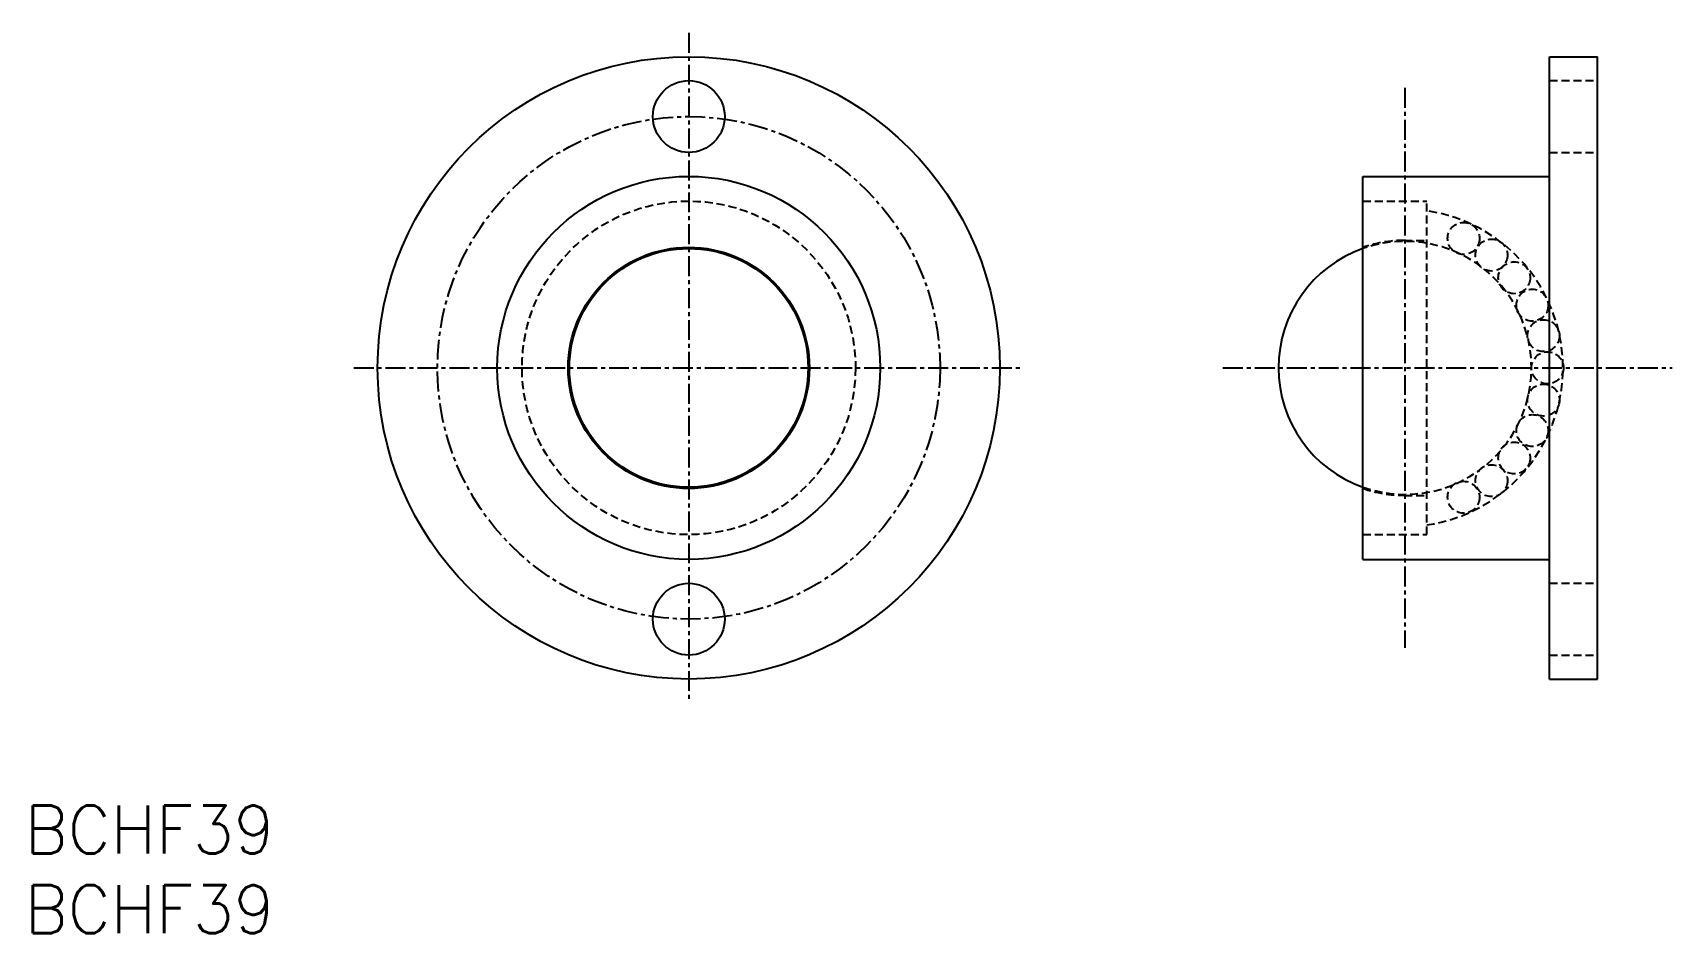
# Model space of a CAD drawing. Extents: x 48 to 150, y 35 to 91.
import ezdxf
from ezdxf.enums import TextEntityAlignment as Align

# ---------------------------------------------------------------- set-up
doc = ezdxf.new("R2010")
doc.units = 0
doc.linetypes.add('CENTER', pattern=[2, 1.25, -0.25, 0.25, -0.25])
doc.linetypes.add('DASHED', pattern=[0.75, 0.5, -0.25])
doc.layers.get('0').update_dxf_attribs({"linetype": 'CONTINUOUS'})
doc.layers.add('CENTER', color=1, linetype='CENTER')
doc.styles.get("Standard").update_dxf_attribs({"font": 'txt.shx', "bigfont": 'extfont.shx'})

msp = doc.modelspace()

# ---------------------------------------------------------------- linework, layer by layer
at = {"color": 7, "linetype": 'CONTINUOUS'}
for p, q in [((142.74, 50.75), (142.74, 89.75)), ((142.74, 89.75), (145.74, 89.75)), ((145.74, 50.75), (145.74, 89.75)), ((131.04, 82.25), (142.74, 82.25)), ((131.04, 58.25), (131.04, 82.25)), ((131.04, 58.25), (142.74, 58.25)), ((142.74, 50.75), (145.74, 50.75))]:
    msp.add_line(p, q, dxfattribs=at)
at = {"color": 3, "linetype": 'DASHED'}
for p, q in [((142.74, 88.25), (145.74, 88.25)), ((142.74, 83.75), (145.74, 83.75)), ((131.04, 80.7), (135.04, 80.7)), ((135.04, 59.8), (135.04, 80.7)), ((133.64, 78.24), (135.04, 78.24)), ((133.64, 62.26), (135.04, 62.26)), ((131.04, 59.8), (135.04, 59.8)), ((142.74, 56.75), (145.74, 56.75)), ((142.74, 52.25), (145.74, 52.25))]:
    msp.add_line(p, q, dxfattribs=at)
at = {"color": 7, "linetype": 'CONTINUOUS'}
for centre, radius in [((88.79, 70.25), 19.5), ((88.79, 86), 2.25), ((88.79, 70.25), 12), ((88.79, 70.25), 7.56), ((88.79, 70.25), 7.48), ((88.79, 54.5), 2.25)]:
    msp.add_circle(centre, radius, dxfattribs=at)
at = {"color": 3, "linetype": 'DASHED'}
for centre, radius in [((88.79, 70.25), 10.45), ((137.35, 78.36), 1), ((139.1, 77.32), 1), ((140.53, 75.9), 1), ((141.66, 74.18), 1), ((142.36, 72.27), 1), ((142.61, 70.25), 1), ((142.36, 68.23), 1), ((141.66, 66.32), 1), ((140.53, 64.6), 1), ((139.1, 63.18), 1), ((137.35, 62.14), 1)]:
    msp.add_circle(centre, radius, dxfattribs=at)
for centre, radius, start, end in [((133.64, 70.25), 9.94, 278.0967, 81.9033), ((133.64, 70.25), 7.99, 90, 108.9902), ((133.68, 70.25), 7.93, 250.6053, 109.3947), ((133.64, 70.25), 7.99, 251.0287, 270)]:
    msp.add_arc(centre, radius, start, end, dxfattribs=at)
at = {"color": 7, "linetype": 'CONTINUOUS'}
msp.add_arc((133.68, 70.25), 7.93, 109.3947, 250.6053, dxfattribs=at)
at = {"layer": 'CENTER', "color": 1, "linetype": 'CENTER'}
for p, q in [((88.79, 91.25), (88.79, 49.25)), ((133.68, 87.8), (133.68, 52.7)), ((67.79, 70.25), (109.79, 70.25)), ((122.27, 70.25), (150.43, 70.25))]:
    msp.add_line(p, q, dxfattribs=at)
msp.add_circle((88.79, 70.25), 15.75, dxfattribs=at)

# ---------------------------------------------------------------- texts
at = {"color": 7, "linetype": 'CONTINUOUS'}
for p in [(47.16, 41.32), (47.16, 36.32)]:
    msp.add_text('BCHF39', height=3, dxfattribs=at).set_placement(p, align=Align.MIDDLE_LEFT)

doc.saveas('drawing.dxf')
